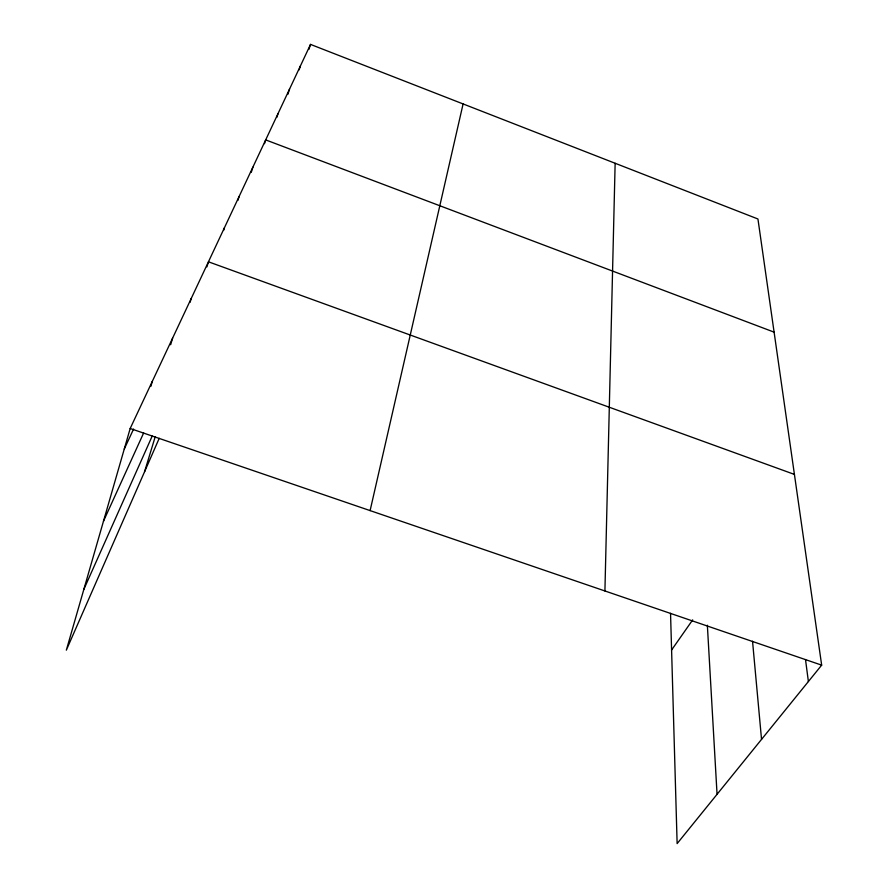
<?xml version="1.0" encoding="UTF-8"?>
<svg xmlns="http://www.w3.org/2000/svg" width="888" height="888" viewBox="0 0 888 888"><rect width="100%" height="100%" fill="white"/><g stroke="black" fill="none" stroke-linecap="round" stroke-linejoin="round"><path stroke-width="1.33" d="M604.917 590.964L615.14 163.27M370.107 510.611L463.092 103.94M670.54 613.308L677.133 843.6L821.666 665.145L757.941 218.992L310.523 44.4L130.181 428.493L66.334 650.16L159.218 438.328M150.849 386.38L152.325 381.329M170.64 344.755L172.605 338.139M190.076 302.331L191.253 298.435M144.544 471.783L155.222 436.707M206.893 266.899L208.058 263.081M223.598 230.414L224.364 227.916M237.906 200.399L239.127 196.459M251.26 172.339L252.869 167.199M264.491 143.678L265.69 139.904L774.103 332.145M276.845 117.338L278.022 113.631M287.901 94.272L289.555 89.055M299.145 69.863L300.366 66.034M308.913 49.406L310.523 44.4M83.849 589.366L152.203 436.052M103.474 521.234L143.634 432.989M124.265 449.051L133.589 429.037M671.583 650.016L692.684 619.868M130.181 428.493L821.666 665.145M208.447 261.805L794.427 474.414M805.505 659.551L808.391 681.54M752.536 641.225L761.538 739.382M707.359 625.241L717.06 794.316"/></g></svg>
